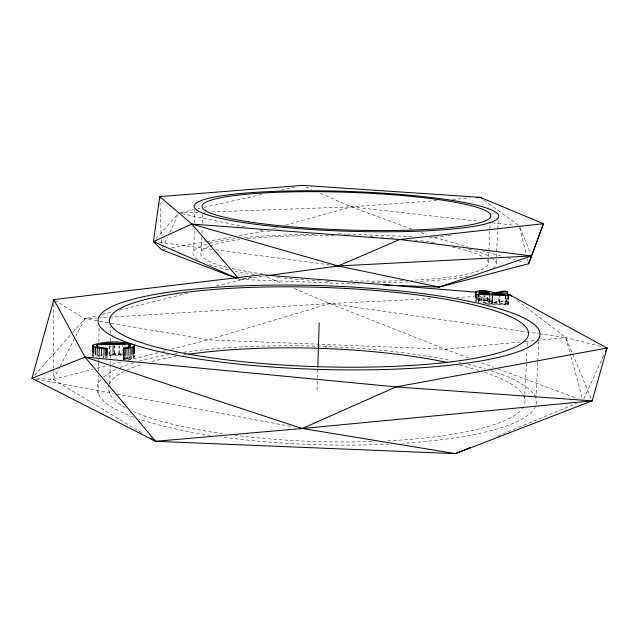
<?xml version="1.0" encoding="UTF-8"?>
<svg xmlns="http://www.w3.org/2000/svg" width="639" height="639" viewBox="0 0 639 639"><rect width="100%" height="100%" fill="white"/><g stroke="black" fill="none" stroke-linecap="round" stroke-linejoin="round"><path stroke-width="0.48" stroke-dasharray="3.19 2.4" d="M141.946 433.05L53.356 379.374L53.42 369.398M53.42 368.407L53.812 304.587M92.751 354.493L92.727 356.362L94.588 355.252M92.815 356.139L92.839 354.27M93.741 356.905L93.765 355.028M98.222 394.103L98.462 375.141M98.51 371.147L98.614 363.16M98.622 362.161L98.71 355.172M98.877 342.2L99.053 328.222M99.524 357.481L99.548 355.603M103.454 358.183L103.478 356.306M103.909 358.152L103.933 356.274M105.643 358.239L105.667 356.354M106.545 358.159L106.569 356.274M107.08 357.984L107.144 355.947M109.101 346.026L109.005 353.447L123.886 353.774M109.812 345.843L109.7 354.206L121.737 354.421M109.756 393.888L109.828 388.903M109.892 383.919L110.156 364.981M110.172 363.982L110.411 346.034M110.483 341.05L110.539 337.065M110.587 333.079L110.675 327.096M108.702 354.909L112.592 354.885L112.616 353.024M113.007 355.651L113.047 352.856M114.621 353.367L114.724 345.955M114.756 354.134L114.9 343.918M118.902 354.238L119.046 344.03M119.493 353.495L119.605 346.082M122.792 347.049L122.84 344.261M123.223 356.642L123.183 359.461L123.335 356.482M123.479 359.629L123.535 355.867M123.295 359.302L124.477 359.038L124.509 357.161M124.573 359.813L124.613 356.985M125.004 346.346L125.044 343.558M125.827 356.985L125.787 359.813L130.029 359.15L133.95 357.648L134.517 354.949M124.477 359.038L126.218 358.783L126.242 356.913M126.218 358.783L127.632 358.487L127.664 356.618M128 359.525L128.04 356.706M127.632 358.487L129.302 357.984L129.334 356.107M130.029 359.15L130.068 356.33M131.738 358.695L131.786 355.883M133.072 358.175L133.112 355.372M133.95 357.648L133.982 355.779M193.833 251.007L194.288 229.066M194.408 223.075L194.679 210.111M201.573 251.303L201.876 237.333M201.956 233.347L202.068 228.355M202.172 223.37L202.411 212.396M317.056 389.966L317.399 379.111M317.431 378.12L317.687 370.221M475.328 299.587L475.24 301.464L477.589 300.25L481.934 299.923L487.23 300.29L492.078 301.864L506.288 300.865L507.214 301.137L492.429 302.511L506.743 303.397L507.837 303.597L508.221 304.899L485.313 304.172M476.598 301.935L476.734 299.108M476.982 293.013L477.069 291.144M477.589 300.25L477.716 297.447M478.643 295.074L478.379 302.015L479.498 300.809L483.475 300.49L487.869 301.209L489.41 302.726L480.264 302.375M478.435 302.303L478.819 293.86M478.643 302.167L478.891 295.33M478.747 301.496L479.09 293.972M478.907 301.033L479.162 295.426M479.498 300.809L479.753 295.21M480.304 300.642L480.52 295.977M481.758 300.49L481.974 295.825M481.934 299.923L482.149 295.266M483.475 300.49L483.691 295.825M483.923 302.511L484.314 294.068M484.777 300.578L484.993 295.913M485.944 300.721L486.167 296.057M488.332 262.206L490.201 222.013M486.974 300.929L487.198 296.264M487.23 300.29L487.405 296.56M487.869 301.209L488.092 296.536M488.723 301.608L488.979 296.001M489.202 302.047L489.466 296.424M489.354 300.705L489.57 296.041M489.41 302.726L489.738 294.004M490.904 301.193L491.127 296.528M491.742 303.357L491.87 300.538M491.87 303.892L492.054 299.907M492.078 301.864L492.166 299.995M492.15 304.452L492.326 300.681M492.509 302.846L492.605 299.867M496.144 262.501L496.607 252.693M496.655 251.718L497.677 230.144M497.725 229.169L498.188 219.361M498.492 301.344L498.716 296.672M499.586 301.928L499.858 296.312M499.626 303.118L500.025 294.675M485.265 303.637L505.137 304.404L505.441 294.475M505.058 304.132L505.513 294.731M505.137 304.404L505.593 294.994M506.288 300.865L506.423 298.07M506.743 303.397L506.879 300.578M507.494 305.019L507.717 300.306M507.837 303.597L507.973 300.777M508.125 304.252L508.309 300.49M508.221 304.899L508.444 300.194M524.635 398.305L524.779 395.341M524.835 394.351L526.424 362.672M526.48 361.682L527.079 349.805M527.271 345.843L527.574 339.908M537.814 362.129L535.937 398.76A219.816 49.219 1.8 0 1 402.889 443.314M537.87 361.139L538.885 341.338M325.626 348.551L326.457 344.525M583.83 398.84L603.735 355.292M162.474 247.988L167.482 237.245M169.575 232.764L177.922 214.856M36.814 378.568L53.356 379.374L59.746 367.074M60.21 366.195L73.908 339.844M75.737 336.33L84.867 318.757L97.424 315.634M34.594 375.357L72.303 332.911M72.966 332.168L84.867 318.757L96.816 318.022M156.02 238.659L178.113 213.801M129.302 357.984L130.492 357.273L130.196 355.995M497.669 436.102L576.578 403.321M273.093 228.626L276.911 227.564M285.489 225.176L351.274 206.86L437.579 200.51M53.356 379.374L93.014 369.246M96.888 368.264L106.561 365.788M112.368 364.31L122.041 361.842M127.84 360.356L157.833 352.704M162.665 351.466L165.565 350.723M171.372 349.245L208.13 339.86L329.86 303.549L431.357 298.685M102.248 314.436L112.871 311.792M119.629 310.107L188.178 293.037M216.174 286.064L251.894 277.166M180.709 212.635L194.328 209.576M198.218 208.705L200.167 208.266M204.057 207.395L263.412 194.088M280.92 190.158L295.522 186.892M162.618 249.601L166.531 248.891M171.436 247.996L205.726 241.742M206.709 241.558L231.198 237.093M239.042 235.663L264.514 231.014L271.495 231.278M429.344 237.221L434.288 237.412L447.116 235.655M448.099 235.519L453.035 234.848M262.15 276.328L239.441 279.411L237.588 278.708L239.441 279.411L359.661 284.036M520.338 341.977L445.231 349.213L208.13 339.86L109.325 322.951M525.282 341.506L536.153 340.459M537.135 340.363L565.795 337.608L602.25 346.825M452.452 199.408L470.312 198.098M97.815 317.958L108.774 317.279M109.764 317.216L329.86 303.549L538.158 333.614M456.238 297.494L474.146 296.64M478.132 296.448L485.097 296.113M178.76 213.067L197.707 212.388M203.689 212.172L205.686 212.1M211.669 211.884L351.274 206.86L478.667 221.238M97.232 355.875L103.151 355.787M109.061 355.707L121.881 355.524M112.592 354.885L123.934 354.717M100.914 354.964L102.855 354.957M338.311 233.794L346.29 234.098M347.289 234.13L412.538 236.59M483.26 303.03L504.986 303.868M492.493 222.795L514.219 225.248M159.351 242.373L214.68 249.673M215.67 249.809L329.285 264.81M539.14 333.758L565.795 337.608L591.41 399.008M108.35 322.783L84.867 318.757L55.521 300.634M35.864 379.063L113.215 393.424M117.129 394.151L293.357 426.876M181.684 213.682L245.025 226.933M259.642 229.992L262.565 230.607M434.288 237.412L467.66 246.718M481.966 250.704L501.99 256.287M507.709 257.884L515.338 260.017M519.156 261.079L524.875 262.677M411.899 229.169L351.274 206.86L320.458 193.321M421.229 232.604L426.82 234.665M468.507 357.904L445.231 349.213L329.86 303.549L293.429 288.197M481.534 362.768L493.635 367.281M498.292 369.022L577.416 398.568M267.014 277.062L282.494 283.588M305.953 186.955L311.393 189.344M133.351 355.58L134.494 356.818M484.202 200.271L518.365 225.224M517.047 300.338L565.795 337.608L570.755 355.755M519.922 227.628L530.961 254.098M571.01 356.706L583 400.653M519.635 227.7L526.304 254.258M527.494 258.995L528.453 262.789M96.457 356.482L96.529 357.009M159.966 202.507L161.148 235.991M161.292 239.937L161.499 245.839M486.678 259.586A143.919 22.245 1.9 0 1 411.532 280.281M402.937 280.641A143.919 22.245 1.9 0 1 350.539 280.801M262.885 273.971A143.919 22.245 1.9 0 1 231.142 268.284M226.877 267.254A143.919 22.245 1.9 0 1 209.009 246.454M210.151 246.015A143.919 22.245 1.9 0 1 240.032 239.625M247.181 238.77A143.919 22.245 1.9 0 1 335.89 235.863M452.476 247.213A143.919 22.245 1.9 0 1 481.998 256.327M468.123 276.272A151.77 23.459 1.9 0 1 419.44 281.448M408.089 281.975A151.77 23.459 1.9 0 1 370.269 282.542M329.524 281.408A151.77 23.459 1.9 0 1 324.556 281.152M320.594 280.936A151.77 23.459 1.9 0 1 281.104 277.765M280.114 277.661A151.77 23.459 1.9 0 1 275.185 277.118M253.947 274.363A151.77 23.459 1.9 0 1 235.152 271.176M228.195 269.746A151.77 23.459 1.9 0 1 207.763 264.139M197.619 259.474A151.77 23.459 1.9 0 1 208.713 243.619M209.632 243.371A151.77 23.459 1.9 0 1 237.101 238.427M244.473 237.596A151.77 23.459 1.9 0 1 314.468 234.545M369.837 236.238A151.77 23.459 1.9 0 1 372.793 236.414M380.58 236.933A151.77 23.459 1.9 0 1 385.365 237.285M390.381 237.684A151.77 23.459 1.9 0 1 394.383 238.02M414.815 240.064A151.77 23.459 1.9 0 1 417.61 240.392M420.478 240.735A151.77 23.459 1.9 0 1 424.568 241.246M425.582 241.382A151.77 23.459 1.9 0 1 435.526 242.772M469.058 249.25A151.77 23.459 1.9 0 1 489.322 256.303M491.455 257.525A151.77 23.459 1.9 0 1 492.693 268.548M388.927 444.105A219.816 49.219 1.8 0 1 221.398 436.956M210.431 435.359A219.816 49.219 1.8 0 1 139.11 419.112M133.783 417.243A219.816 49.219 1.8 0 1 101.186 379.414M103.678 377.01A219.816 49.219 1.8 0 1 116.945 368.959M120.108 367.569A219.816 49.219 1.8 0 1 133.878 362.656M139.046 361.155A219.816 49.219 1.8 0 1 168.536 354.645M174.671 353.623A219.816 49.219 1.8 0 1 179.886 352.816M183.641 352.273A219.816 49.219 1.8 0 1 450.447 360.38M458.874 362.161A219.816 49.219 1.8 0 1 460.695 362.561M467.98 364.262A219.816 49.219 1.8 0 1 485.241 368.903M490.88 370.644A219.816 49.219 1.8 0 1 535.394 397.25M523.445 406.787A208.37 46.623 1.8 0 1 387.122 440.894M371.714 441.525A208.37 46.623 1.8 0 1 234.888 435.327M222.739 433.697A208.37 46.623 1.8 0 1 132.489 411.125M125.524 407.65A208.37 46.623 1.8 0 1 108.997 385.333M109.341 384.406A208.37 46.623 1.8 0 1 124.445 371.211M127.025 369.957A208.37 46.623 1.8 0 1 142.257 364.19M151.818 361.458A208.37 46.623 1.8 0 1 176.06 356.274M183.249 355.084A208.37 46.623 1.8 0 1 186.388 354.605M459.729 365.252A208.37 46.623 1.8 0 1 479.002 370.5M484.538 372.281A208.37 46.623 1.8 0 1 522.942 394.495M523.389 395.261A208.37 46.623 1.8 0 1 523.924 405.845"/><path stroke-width="0.96" d="M53.836 301.592L53.844 299.595L261.551 274.762L476.183 292.183M92.783 351.69L92.863 345.148C105.659 340.675 121.25 341.042 134.27 344.884L134.549 353.087M92.847 353.327L92.863 345.148M93.781 354.086L93.869 346.586L92.943 345.843M95.435 354.781L95.53 347.273L93.869 346.586M97.12 346.665L97.368 344.677L128.958 344.261L130.372 344.82L130.66 346.066L129.477 346.753L123.463 348.031L123.255 354.765M97.168 355.268L97.256 347.744L95.53 347.273M97.344 346.546L97.368 344.677M99.173 354.733L99.253 348.143L97.256 347.744M101.417 356.011L101.513 348.471L99.253 348.143M103.949 355.332L104.037 348.734L101.513 348.471M105.683 355.412L105.77 348.814C110.859 347.991 96.976 347.784 96.673 345.779L97.144 344.796M106.585 355.332L106.673 348.734M107.12 355.164L107.24 348.415M113.063 351.921L113.167 344.469M123.367 354.605L123.463 348.031M123.535 355.867L123.351 348.191M124.629 356.051L124.741 348.527L123.647 348.351M125.843 356.051L125.955 348.527L131.914 347.448L134.669 345.619M128.056 355.763L128.167 348.255M128.918 347.049L128.958 344.261M129.27 347.161L129.31 344.373M130.084 355.396L130.196 347.888M130.34 346.681L130.372 344.82M131.802 354.941L131.914 347.448M133.128 354.437L133.247 346.945M134.006 353.91L134.126 346.434M317.783 367.257L319.196 322.831M475.496 295.849L475.664 292.103C480.113 289.235 486.439 290.777 491.343 291.855C494.977 295.354 509.171 286.496 507.534 294.611M475.624 297.87L475.664 292.103M475.975 297.974L475.839 293.181M476.734 299.108L476.942 294.395L476.143 294.212M479.841 293.341L479.929 291.472L483.907 291.16L488.308 291.863L489.849 293.341L478.867 292.918L478.771 292.263L479.929 291.472M480.648 293.173L480.736 291.304M482.054 293.964L482.189 291.16M483.771 293.964L483.907 291.16M485.081 294.044L485.209 291.248M486.295 293.253L486.383 291.392M487.325 293.461L487.413 291.6M488.22 293.732L488.308 291.863M492.373 299.739L492.597 295.026L508.676 295.482L508.293 294.212L507.19 294.012L492.869 293.133L507.67 291.815M499.946 294.443L500.033 292.574M507.246 293.844L507.342 291.975M507.406 294.499L507.542 291.703M507.765 299.364L507.949 295.593M508.396 298.613L508.58 294.851M508.492 299.252L508.676 295.482M235.735 278.005L161.635 249.777L153.424 241.59L159.758 196.604L302.327 185.358L480.232 197.363L543.469 223.698L528.685 263.739L439.153 287.095L383.512 284.954M31.95 378.328L85.011 357.089L396.06 386.922L592.177 400.837L302.167 428.513L155.581 441.309L31.95 378.328L53.844 299.595L85.011 357.089L155.581 441.309L455.455 453.642L592.177 400.837L607.05 348.031L509.97 294.922L507.981 294.763M528.685 263.739L543.469 223.698L399.726 239.529L191.836 224.065L153.424 241.59L236.726 278.221M605.389 351.666L607.05 348.031L605.133 347.552M470.136 447.54L455.455 453.642L299.228 427.97M266.104 275.784L338.175 265.984L399.726 239.529L531.72 255.927L439.153 287.095L338.175 265.984L191.836 224.065L159.758 196.604L159.83 198.569M607.05 348.031L396.06 386.922L302.167 428.513L85.011 357.089M100.467 343.878L109.852 343.055L125.044 343.558L101.058 343.79M476.263 197.659L480.232 197.363L482.613 199.104M531.72 255.927L338.175 265.984L334.229 265.465M124.741 348.527L125.955 348.527M476.942 294.395L492.597 295.026M104.037 348.734L105.77 348.814M153.424 241.59L155.405 241.846M151.323 438.729L155.581 441.309M509.97 294.922L511.543 296.129M191.836 224.065L238.155 277.917M188.353 354.31A208.37 46.623 1.8 0 1 447.092 362.409M505.441 294.475L478.978 293.453L479.09 293.972L505.593 294.994L505.441 294.475M248.291 221.773A144.51 18.858 1.9 0 0 487.126 219.992A144.51 18.858 1.9 0 0 303.253 191.716A144.51 18.858 1.9 0 0 248.291 221.773M243.387 222.58A152.401 19.897 1.9 0 0 494.945 220.559A152.401 19.897 1.9 0 0 300.338 190.805A152.401 19.897 1.9 0 0 243.387 222.58M172.985 354.533A221.134 41.894 1.8 0 0 535.61 342.376A221.134 41.894 1.8 0 0 248.012 285.649A221.134 41.894 1.8 0 0 172.985 354.533M179.711 352.456A209.624 39.682 1.8 0 0 524.124 341.338A209.624 39.682 1.8 0 0 252.876 287.334A209.624 39.682 1.8 0 0 179.711 352.456"/></g></svg>
